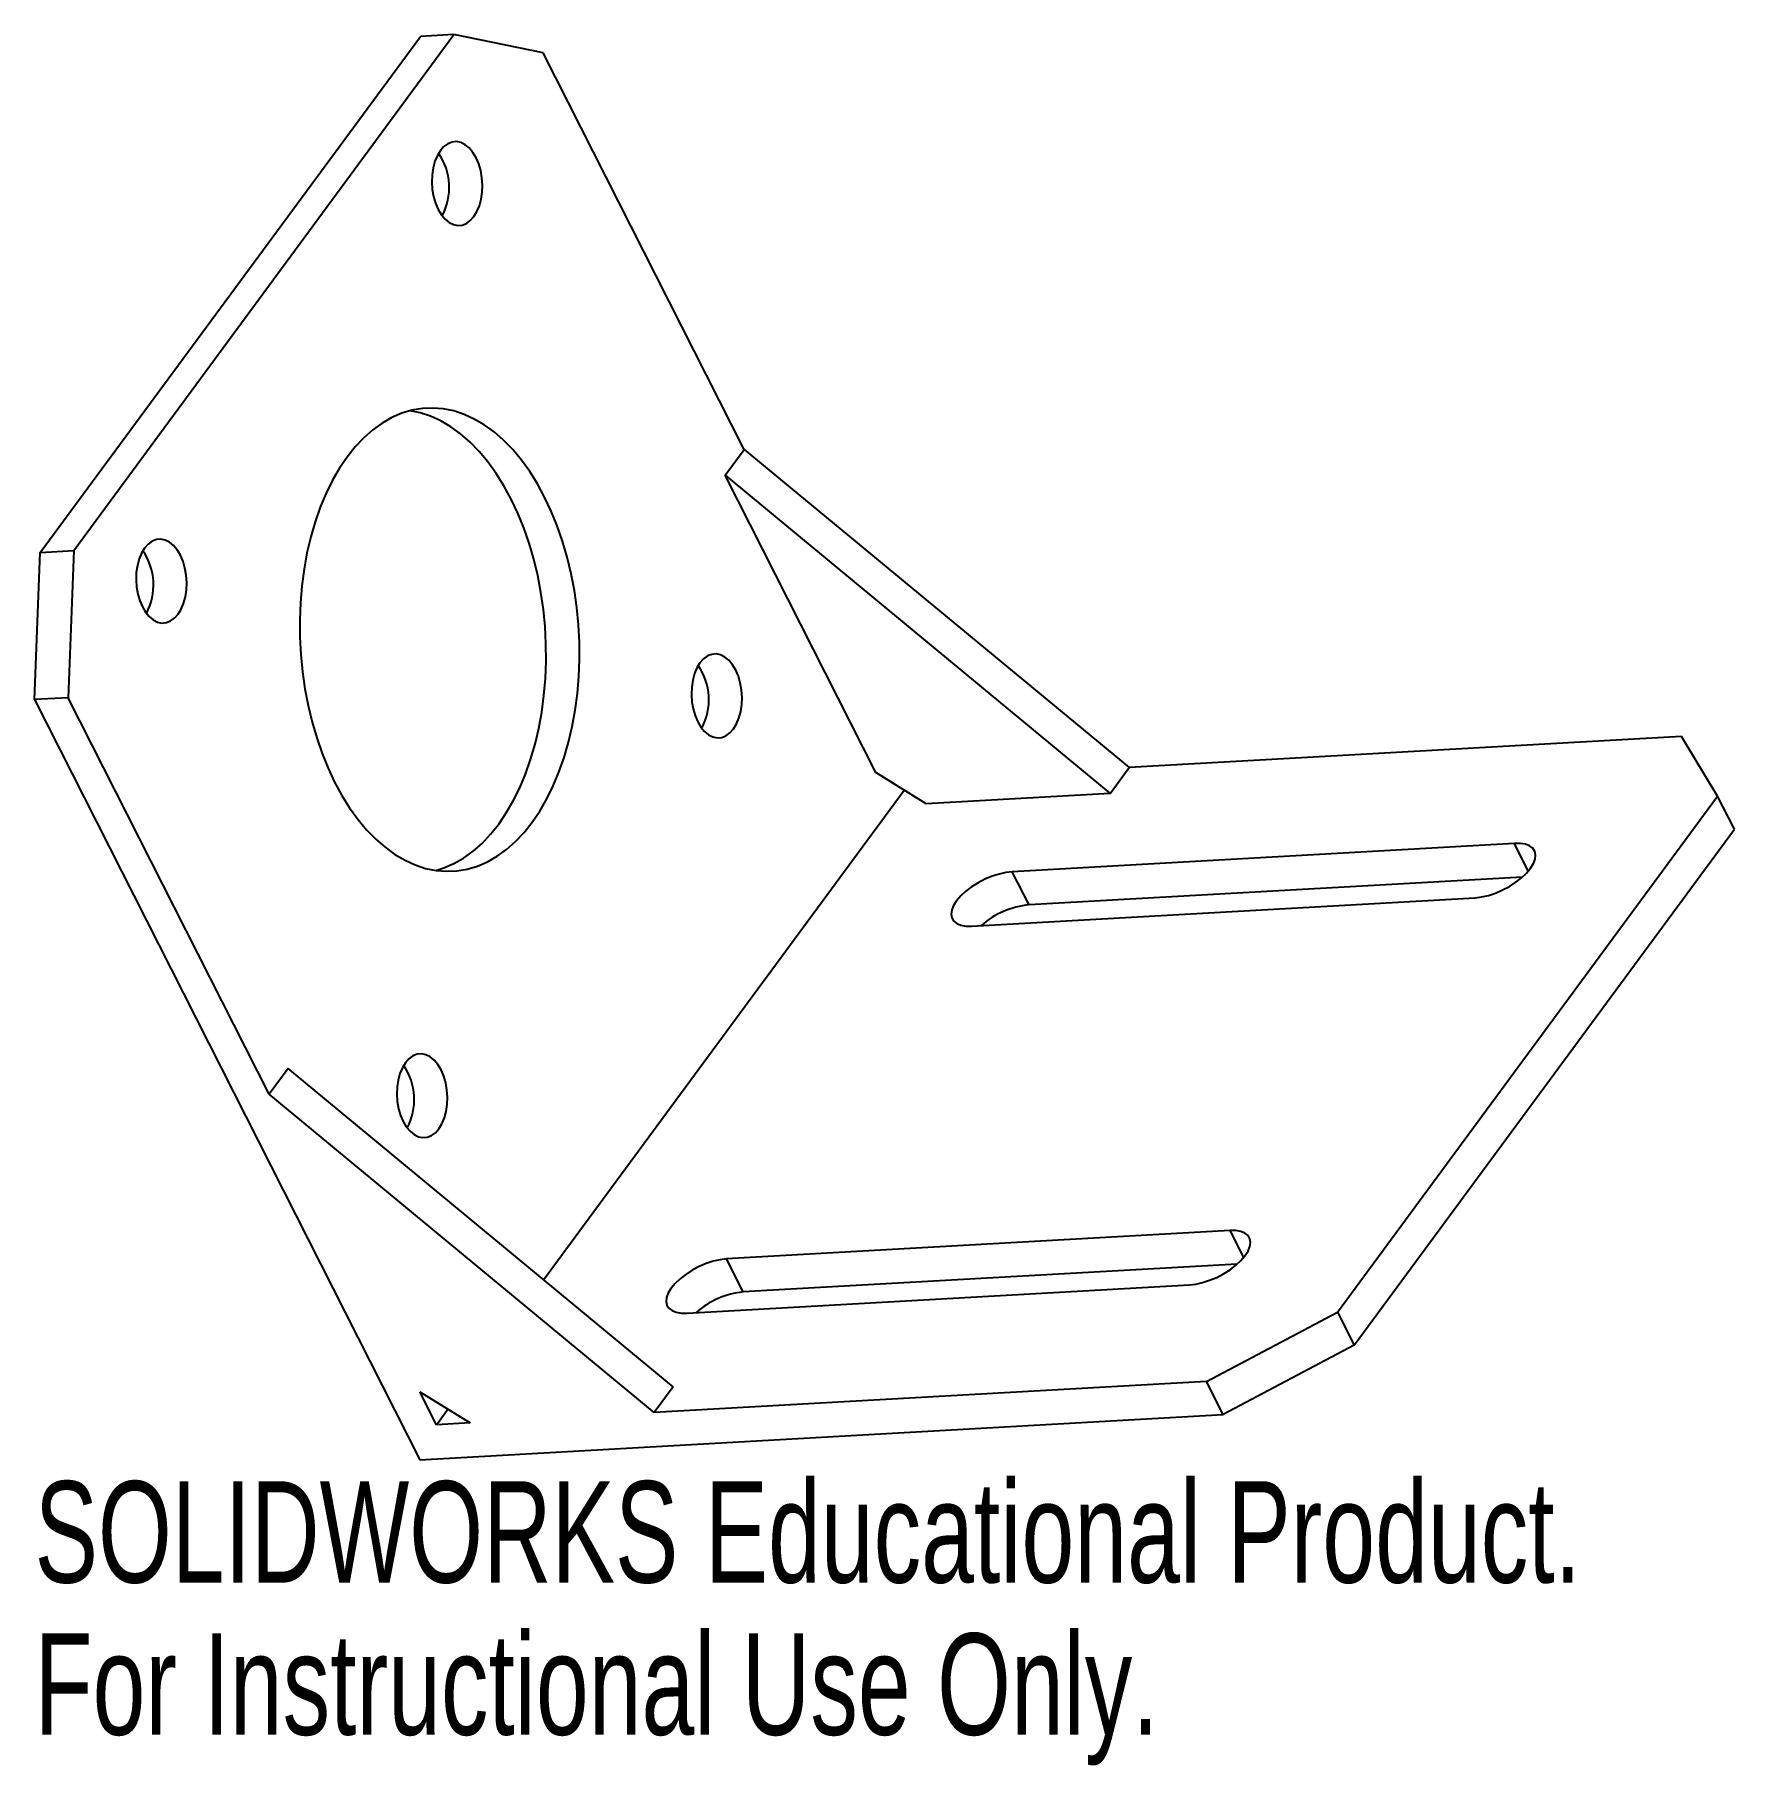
# Model space of a CAD drawing. Header units: millimetres. Extents: x -41 to 40, y -45.3 to 37.2.
import ezdxf

# ---------------------------------------------------------------- set-up
doc = ezdxf.new("R2010")
doc.units = ezdxf.units.MM
doc.styles.add('SLDTEXTSTYLE0', font='TXT', dxfattribs={"width": 0.7})

msp = doc.modelspace()

# ---------------------------------------------------------------- linework, layer by layer
at = {"color": 7, "linetype": 'Continuous', "lineweight": 25}
for p, q in [((-39.128, 12.594), (-21.017, 37.18)), ((-21.017, 37.18), (-22.612, 37.09)), ((-16.758, 36.316), (-21.017, 37.18)), ((-40.723, 12.504), (-22.612, 37.09)), ((-7.183, 17.415), (-16.758, 36.316)), ((-8.088, 16.186), (-7.183, 17.415)), ((-7.183, 17.415), (11.163, 2.25)), ((-0.907, 2.011), (-8.088, 16.186)), ((-8.088, 16.186), (10.257, 1.021)), ((-40.992, 5.493), (-40.723, 12.504)), ((-40.723, 12.504), (-39.128, 12.594)), ((-39.128, 12.594), (-39.397, 5.583)), ((-39.397, 5.583), (-40.992, 5.493)), ((-40.992, 5.493), (-22.639, -30.733)), ((-29.822, -13.317), (-39.397, 5.583)), ((37.476, 3.736), (11.163, 2.25)), ((39.199, 0.888), (37.476, 3.736)), ((1.486, 0.526), (-0.907, 2.011)), ((10.257, 1.021), (11.163, 2.25)), ((-16.745, -22.149), (0.437, 1.177)), ((10.257, 1.021), (1.486, 0.526)), ((21.088, -23.698), (39.199, 0.888)), ((39.997, -0.687), (39.199, 0.888)), ((21.886, -25.273), (39.997, -0.687)), ((29.513, -1.368), (5.592, -2.718)), ((30.178, -2.68), (29.513, -1.368)), ((6.39, -4.293), (5.592, -2.718)), ((29.896, -2.966), (6.39, -4.293)), ((3.655, -5.302), (27.648, -3.947)), ((-28.916, -12.088), (-29.822, -13.317)), ((-10.571, -27.253), (-28.916, -12.088)), ((-11.476, -28.482), (-29.822, -13.317)), ((15.966, -19.805), (-8.027, -21.16)), ((-7.229, -22.735), (-8.027, -21.16)), ((16.313, -21.405), (-7.229, -22.735)), ((-9.893, -23.739), (14.029, -22.388)), ((14.837, -26.997), (21.088, -23.698)), ((21.088, -23.698), (21.886, -25.273)), ((21.886, -25.273), (15.635, -28.572)), ((14.837, -26.997), (-11.476, -28.482)), ((15.635, -28.572), (14.837, -26.997)), ((-21.842, -29.068), (-22.64, -27.493)), ((-22.64, -27.493), (-20.247, -28.978)), ((-10.571, -27.253), (-11.476, -28.482)), ((-22.639, -30.733), (15.635, -28.572)), ((-21.842, -29.068), (-21.296, -28.327)), ((-20.247, -28.978), (-21.842, -29.068))]:
    msp.add_line(p, q, dxfattribs=at)
at = {"color": 8, "linetype": 'Continuous', "lineweight": 25}
msp.add_line((16.618, -21.092), (15.966, -19.805), dxfattribs=at)
at = {"color": 7, "linetype": 'Continuous', "lineweight": 25, "flags": 128}
for points in [[(-21.658, 31.658), (-21.803, 31.42), (-21.92, 31.142), (-22.004, 30.832), (-22.054, 30.499), (-22.067, 30.153), (-22.043, 29.806), (-21.984, 29.466), (-21.891, 29.146), (-21.766, 28.853), (-21.613, 28.599), (-21.438, 28.389), (-21.245, 28.231), (-21.041, 28.129), (-20.831, 28.086), (-20.622, 28.104), (-20.42, 28.182), (-20.232, 28.318), (-20.062, 28.508), (-19.917, 28.745), (-19.801, 29.023), (-19.716, 29.333), (-19.667, 29.666), (-19.654, 30.012), (-19.677, 30.36), (-19.736, 30.699), (-19.83, 31.02), (-19.955, 31.312), (-20.107, 31.567), (-20.282, 31.777), (-20.475, 31.935), (-20.679, 32.037), (-20.889, 32.079), (-21.098, 32.061), (-21.3, 31.983), (-21.489, 31.847), (-21.658, 31.658)], [(-26.103, 17.051), (-26.464, 16.519), (-26.799, 15.942), (-27.106, 15.322), (-27.382, 14.663), (-27.626, 13.968), (-27.837, 13.242), (-28.014, 12.489), (-28.155, 11.713), (-28.26, 10.918), (-28.329, 10.108), (-28.36, 9.289), (-28.355, 8.465), (-28.311, 7.639), (-28.231, 6.818), (-28.115, 6.005), (-27.962, 5.206), (-27.775, 4.424), (-27.553, 3.664), (-27.299, 2.93), (-27.013, 2.226), (-26.697, 1.557), (-26.354, 0.926), (-25.984, 0.336), (-25.591, -0.209), (-25.176, -0.706), (-24.741, -1.153), (-24.289, -1.546), (-23.823, -1.884), (-23.344, -2.165), (-22.857, -2.387), (-22.363, -2.549), (-21.865, -2.65), (-21.367, -2.689), (-20.87, -2.667), (-20.378, -2.583), (-19.893, -2.438), (-19.418, -2.233), (-18.956, -1.968), (-18.509, -1.646), (-18.08, -1.268), (-17.672, -0.836), (-17.285, -0.353), (-16.924, 0.179), (-16.589, 0.757), (-16.283, 1.377), (-16.007, 2.036), (-15.762, 2.73), (-15.551, 3.456), (-15.374, 4.209), (-15.233, 4.985), (-15.128, 5.78), (-15.059, 6.59), (-15.028, 7.409), (-15.034, 8.234), (-15.077, 9.059), (-15.157, 9.88), (-15.273, 10.693), (-15.426, 11.492), (-15.614, 12.274), (-15.835, 13.034), (-16.09, 13.768), (-16.375, 14.472), (-16.691, 15.141), (-17.034, 15.772), (-17.404, 16.362), (-17.797, 16.907), (-18.213, 17.404), (-18.647, 17.851), (-19.099, 18.244), (-19.566, 18.582), (-20.044, 18.863), (-20.531, 19.085), (-21.025, 19.247), (-21.523, 19.348), (-22.022, 19.387), (-22.518, 19.365), (-23.011, 19.281), (-23.495, 19.136), (-23.97, 18.931), (-24.432, 18.666), (-24.879, 18.344), (-25.308, 17.966), (-25.717, 17.534), (-26.103, 17.051)], [(-21.873, -2.648), (-21.488, -2.528), (-21.013, -2.323), (-20.551, -2.058), (-20.104, -1.736), (-19.675, -1.358), (-19.266, -0.926), (-18.88, -0.443), (-18.519, 0.089), (-18.184, 0.667), (-17.877, 1.287), (-17.601, 1.946), (-17.357, 2.64), (-17.146, 3.366), (-16.969, 4.119), (-16.828, 4.895), (-16.723, 5.69), (-16.654, 6.5), (-16.623, 7.319), (-16.628, 8.144), (-16.671, 8.969), (-16.752, 9.79), (-16.868, 10.603), (-17.021, 11.402), (-17.208, 12.184), (-17.43, 12.944), (-17.684, 13.678), (-17.97, 14.382), (-18.286, 15.051), (-18.629, 15.682), (-18.999, 16.272), (-19.392, 16.817), (-19.807, 17.314), (-20.242, 17.761), (-20.694, 18.154), (-21.16, 18.492), (-21.639, 18.773), (-22.126, 18.995), (-22.62, 19.157), (-23.11, 19.257)], [(-35.75, 12.714), (-35.895, 12.477), (-36.012, 12.199), (-36.096, 11.888), (-36.146, 11.555), (-36.159, 11.21), (-36.136, 10.862), (-36.076, 10.523), (-35.983, 10.202), (-35.858, 9.91), (-35.706, 9.655), (-35.53, 9.445), (-35.338, 9.287), (-35.133, 9.185), (-34.923, 9.142), (-34.714, 9.16), (-34.512, 9.239), (-34.324, 9.374), (-34.154, 9.564), (-34.009, 9.801), (-33.893, 10.079), (-33.809, 10.39), (-33.759, 10.723), (-33.746, 11.068), (-33.769, 11.416), (-33.829, 11.756), (-33.922, 12.076), (-34.047, 12.368), (-34.199, 12.623), (-34.374, 12.833), (-34.567, 12.991), (-34.772, 13.093), (-34.982, 13.136), (-35.191, 13.118), (-35.392, 13.04), (-35.581, 12.904), (-35.75, 12.714)], [(-9.29, 7.245), (-9.435, 7.007), (-9.551, 6.729), (-9.636, 6.419), (-9.685, 6.086), (-9.698, 5.74), (-9.675, 5.393), (-9.616, 5.053), (-9.522, 4.733), (-9.397, 4.44), (-9.245, 4.186), (-9.07, 3.976), (-8.877, 3.818), (-8.673, 3.716), (-8.463, 3.673), (-8.254, 3.691), (-8.052, 3.769), (-7.863, 3.905), (-7.694, 4.095), (-7.549, 4.332), (-7.432, 4.61), (-7.348, 4.92), (-7.298, 5.253), (-7.285, 5.599), (-7.309, 5.947), (-7.368, 6.286), (-7.461, 6.607), (-7.586, 6.899), (-7.739, 7.154), (-7.914, 7.364), (-8.107, 7.522), (-8.311, 7.624), (-8.521, 7.666), (-8.73, 7.648), (-8.932, 7.57), (-9.12, 7.434), (-9.29, 7.245)], [(27.648, -3.947), (27.955, -3.91), (28.282, -3.835), (28.619, -3.724), (28.955, -3.58), (29.281, -3.407), (29.585, -3.211), (29.859, -2.998), (30.094, -2.775), (30.283, -2.548), (30.42, -2.324), (30.501, -2.11), (30.524, -1.914), (30.487, -1.74), (30.392, -1.594), (30.241, -1.481), (30.041, -1.404), (29.795, -1.366), (29.513, -1.368)], [(5.592, -2.718), (5.288, -2.75), (4.962, -2.82), (4.626, -2.927), (4.289, -3.068), (3.962, -3.237), (3.655, -3.431), (3.377, -3.642), (3.136, -3.864), (2.941, -4.092), (2.798, -4.316), (2.71, -4.531), (2.68, -4.73), (2.71, -4.907), (2.798, -5.057), (2.942, -5.174), (3.137, -5.255), (3.377, -5.298), (3.655, -5.302)], [(-23.326, -11.809), (-23.471, -12.047), (-23.588, -12.325), (-23.672, -12.635), (-23.721, -12.968), (-23.735, -13.314), (-23.711, -13.662), (-23.652, -14.001), (-23.558, -14.322), (-23.434, -14.614), (-23.281, -14.869), (-23.106, -15.078), (-22.913, -15.237), (-22.709, -15.339), (-22.499, -15.381), (-22.29, -15.363), (-22.088, -15.285), (-21.899, -15.149), (-21.73, -14.959), (-21.585, -14.722), (-21.468, -14.444), (-21.384, -14.134), (-21.335, -13.801), (-21.321, -13.455), (-21.345, -13.107), (-21.404, -12.768), (-21.498, -12.447), (-21.622, -12.155), (-21.775, -11.9), (-21.95, -11.691), (-22.143, -11.532), (-22.347, -11.43), (-22.557, -11.388), (-22.766, -11.406), (-22.968, -11.484), (-23.157, -11.62), (-23.326, -11.809)], [(14.029, -22.388), (14.333, -22.357), (14.658, -22.286), (14.995, -22.179), (15.332, -22.038), (15.659, -21.869), (15.966, -21.676), (16.244, -21.464), (16.484, -21.242), (16.679, -21.015), (16.823, -20.79), (16.911, -20.575), (16.941, -20.376), (16.911, -20.199), (16.823, -20.05), (16.679, -19.933), (16.484, -19.851), (16.244, -19.808), (15.966, -19.805)], [(-8.027, -21.16), (-8.334, -21.196), (-8.661, -21.271), (-8.998, -21.382), (-9.335, -21.527), (-9.66, -21.699), (-9.964, -21.895), (-10.238, -22.108), (-10.473, -22.331), (-10.662, -22.559), (-10.799, -22.782), (-10.88, -22.996), (-10.903, -23.193), (-10.866, -23.367), (-10.771, -23.512), (-10.621, -23.625), (-10.42, -23.702), (-10.175, -23.74), (-9.893, -23.739)]]:
    msp.add_lwpolyline(points, dxfattribs=at)
at = {"color": 7, "linetype": 'Continuous', "lineweight": 25}
for centre, radius, start, end in [((-24.115, 29.899), 2.881, 331.94045, 34.52279), ((-38.208, 10.955), 2.881, 331.94045, 34.52279), ((-11.747, 5.486), 2.881, 331.94045, 34.52279), ((6.751, -8.277), 4, 95.17179, 131.38873), ((-25.783, -13.568), 2.881, 331.94045, 34.52279), ((-6.82, -26.738), 4.024, 95.82402, 131.31084)]:
    msp.add_arc(centre, radius, start, end, dxfattribs=at)

# ---------------------------------------------------------------- texts
at = {"color": 7, "linetype": 'Continuous', "char_height": 4.83362, "attachment_point": 1, "style": 'SLDTEXTSTYLE0'}
for s, insert in [('SOLIDWORKS Educational Product.', (-40.992, -31.752)), ('For Instructional Use Only.', (-40.992, -39.003))]:
    msp.add_mtext(s, dxfattribs=dict(at, insert=insert))

doc.saveas('drawing.dxf')
